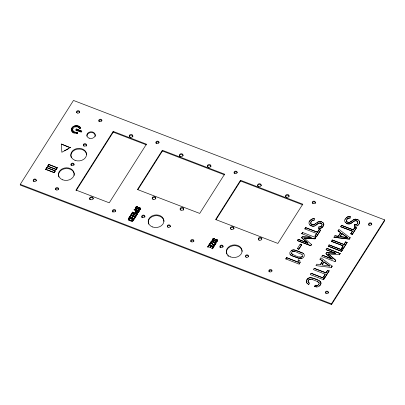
<?xml version="1.0" encoding="UTF-8"?>
<svg xmlns="http://www.w3.org/2000/svg" width="405" height="405" viewBox="0 0 405 405"><rect width="100%" height="100%" fill="white"/><g stroke="black" fill="none" stroke-linecap="round" stroke-linejoin="round"><path stroke-width="0.61" d="M139.933 208.783L138.768 209.699L139.806 209.314L139.801 208.286C138.424 207.244 137.492 210.033 136.019 209.02C134.359 208.464 135.883 206.115 137.244 206.57L137.204 207.299L137.244 206.57M216.938 240.545L215.774 241.456L216.812 241.076L216.807 240.049C215.43 239.011 214.498 241.795 213.02 240.783C211.339 240.226 212.898 237.882 214.25 238.337L214.21 239.061L213.506 238.93L214.21 239.061M322.046 225.058L322.051 224.213L320.907 223.135L322.051 224.213M357.843 222.77L357.473 221.307C354.026 218.578 351.712 224.775 348.28 223.899C351.864 224.897 354.005 218.609 357.478 221.378L357.848 221.93M135.903 208.393L136.019 208.403C137.376 209.517 138.247 206.869 139.669 207.618C141.436 207.998 140.135 210.478 138.697 209.987L138.718 210.2C140.15 210.696 141.456 208.216 139.69 207.836C138.262 207.082 137.396 209.729 136.04 208.621L136.04 207.568L137.189 207.087M213.506 238.93L212.893 239.659L213.045 240.378C214.397 241.491 215.268 238.839 216.695 239.593C218.462 239.973 217.156 242.453 215.718 241.962L215.754 241.248M213.045 240.378L213.243 239.097M318.183 221.722L314.812 224.264L313.045 224.815L311.096 223.995L310.711 223.357L311.136 221.586M346.513 221.074L346.893 221.712L346.518 220.214M138.718 210.2L138.748 209.481M215.718 241.962L215.774 241.456M323.504 225.676L323.818 224.309L323.504 225.676L322.258 227.509L320.006 228.471L318.588 228.425L318.73 226.947L320.497 226.8L321.636 225.874M357.023 225.808L354.39 226.142L354.527 224.664C358.876 223.838 356.734 224.785 354.527 224.664M354.39 226.142L354.532 224.734M359.544 222.684C359.934 220.715 358.931 224.952 359.554 222.755M212.286 239.664L212.539 240.504M214.194 238.849L214.25 238.337M310.726 222.573C311.146 221.003 312.736 219.849 314.361 220.305L314.518 218.791C312.25 218.31 310.119 219.819 309.263 221.864M346.943 219.373L348.239 218.239L350.163 218.022L350.32 216.508L347.505 216.862L345.485 218.811M306.388 280.599L306.448 282.356M134.126 209.658L135.964 210.362C133.412 212.817 139.072 214.159 139.158 211.02L134.414 209.203L134.146 209.871L135.984 210.58L135.28 211.977L136.05 212.645M129.205 217.414L128.263 219.444L129.205 217.414L133.949 219.232L133.053 220.846L132.111 221.348L133.949 219.232M215.703 241.75C217.141 242.246 218.442 239.765 216.675 239.385C215.252 238.631 214.382 241.279 213.025 240.17M137.265 206.788L136.257 206.915L135.28 207.902M212.301 239.876L212.989 238.839L214.27 238.545M345.06 219.51C342.179 221.606 352.031 226.739 345.1 222.158M318.877 284.396L318.502 284.842L319.17 283.485M135.877 211.628L136.49 210.565L138.348 211.278L137.401 212.625L136.095 212.255L135.877 211.628L135.938 212.063M135.893 211.84L136.49 210.565M310.994 279.212L308.995 279.647L308.038 281.095L308.99 279.577L309.901 279.197L312.179 279.506M292.729 254.507C287.039 250.467 297.984 258.729 301.821 256.962C303.112 255.909 302.778 254.517 301.366 254.056M128.866 219.075L129.443 218.067L133.154 219.702C132.506 221.793 130.005 220.426 128.906 219.545L128.866 219.075L128.906 219.545M128.886 219.287L129.443 218.067M322.036 224.988C321.798 226.501 320.036 227.397 318.73 226.947M357.438 223.661L357.838 222.699M136.819 207.082L135.888 207.897M346.528 220.285C346.847 218.68 348.69 217.551 350.163 218.022M306.393 280.67L307.517 278.842A3.842 3.068 -4.9 0 1 310.519 277.683C313.916 278.154 317.409 279.409 320.178 281.46A3.842 3.068 -4.9 0 1 320.821 284.021M345.065 219.581L345.475 218.74M358.901 224.223L359.306 223.393M132.698 216.012L131.827 217.632L132.698 216.012L131.129 215.409L130.121 217.242L129.595 217.04L130.896 214.751L135.655 216.786L130.896 214.751M136.51 214.164L135.503 216.002L136.51 214.164L134.911 213.551L134.04 215.171L133.493 214.756L134.384 213.349L132.82 212.746L131.807 214.584L132.82 212.746M133.513 214.974L134.384 213.349M133.22 216.209L132.349 217.834L133.22 216.209L134.825 216.827L133.817 218.66L134.339 218.862L135.326 217.308M134.04 215.171L134.911 213.551M210.848 245.962L209.977 247.582L210.848 245.962L209.284 245.359L208.276 247.192L207.75 246.989L209.046 244.706L213.81 246.736L209.046 244.706M211.096 246.842L210.504 247.784L211.375 246.164L212.979 246.782L211.972 248.609L212.493 248.812L213.481 247.252M20.25 184.376L73.477 100.445L384.689 219.91L384.75 220.624L331.523 304.555L20.311 185.09L20.25 184.376L331.462 303.841L331.523 304.555M46.783 167.488L45.704 169.437L46.783 167.488L55.288 170.961L54.189 172.692L46.271 169.649M48.777 164.349L47.694 166.293L48.777 164.349L57.277 167.817L56.179 169.553L48.261 166.511M81.77 131.038L81.238 132.116L75.932 130.081L76.464 129.003L81.785 131.25L76.464 129.003M75.932 130.081L76.484 129.215M54.189 172.692L55.267 170.743M56.179 169.553L57.257 167.604M113.177 131.407L75.993 190.046L109.249 202.814L146.438 144.175L113.177 131.407L113.243 132.126L76.054 190.765M162.344 150.28L137.462 189.52L199.711 213.415L224.598 174.18L162.344 150.28L162.405 150.999L137.862 189.707M132.582 212.093L131.286 214.382L132.582 212.093L137.325 213.911L136.024 216.199L137.325 213.911M129.595 217.04L130.911 214.969M134.146 209.871L134.414 209.203M130.38 216.837L130.891 216.027M128.886 219.333C129.985 220.214 132.486 221.576 133.139 219.49M133.817 218.66L134.825 216.827M135.918 211.845L137.386 212.407L138.348 211.278M134.339 218.862L135.635 216.574M138.13 212.564L139.158 211.02M240.504 180.286L215.617 219.52L277.87 243.415L302.753 204.181L240.504 180.286L240.565 181L216.017 219.707M210.701 242.332L209.431 244.342L210.686 242.124L213.997 245.425L210.686 242.124M215.344 243.278L211.111 241.451L211.4 240.995L216.143 242.818L211.4 240.995M207.75 246.989L209.066 244.914M211.126 241.663L211.42 241.208M210.873 242.833L209.947 244.539L210.873 242.833L214.194 246.124L212.519 244.706M208.535 246.787L209.284 245.359M211.972 248.609L212.979 246.782M213.982 245.212L214.883 243.795L215.414 244.2L214.883 243.795M213.997 245.425L214.898 244.002M212.493 248.812L213.789 246.523M214.179 245.911L215.394 243.992M215.87 243.481L216.143 242.818M214.194 246.124L215.111 244.681M286.618 257.737L285.814 259.003L286.608 257.666L298.379 262.248L286.608 257.666M310.736 245.729L311.496 244.453L310.736 245.729L297.462 240.636L298.232 239.34L307.856 243.106L298.232 239.34M302.591 232.465L301.811 233.776L302.591 232.465L315.875 237.634L315.1 238.854L304.211 238.191L315.09 238.783L315.875 237.634M305.659 227.711L304.859 228.972L305.654 227.64L317.479 232.237L305.654 227.64M297.462 240.636L298.237 239.411M301.669 237.781L302.236 236.798L311.202 237.31L302.246 236.869L301.669 237.781L307.856 243.106M315.029 236.1L316.669 233.437L315.029 236.1L316.487 236.662L320.578 230.131L319.12 229.574L317.469 232.166M317.479 232.237L319.12 229.574M316.487 236.662L320.578 230.131M299.087 264.1L300.054 262.501L299.087 264.1L285.808 258.932M311.07 273.264L310.265 274.61L323.544 279.708L324.349 278.432L311.07 273.264L324.349 278.432M314.184 268.348L326.005 272.879L314.184 268.348L313.389 269.608L325.21 274.215L323.565 276.812L325.023 277.369L329.113 270.844L325.023 277.369M322.663 261.078L320.021 259.144L322.663 261.078L320.345 264.733L316.837 264.171L315.961 265.629L331.3 267.477L332.115 266.105L331.3 267.477M320.031 259.215L320.902 257.757L332.12 266.176M322.507 255.231L332.13 258.992L322.507 255.231L321.737 256.527L335.011 261.62L335.77 260.339L328.48 254.011L335.78 260.415M326.086 249.662L335.456 253.262L326.086 249.662L326.865 248.356L340.149 253.52L339.375 254.745L328.48 254.011M328.252 246.25L329.057 244.903L342.331 249.996L341.531 251.343L328.247 246.174L341.531 251.343M343.992 244.514L345.637 241.922L347.1 242.479L343.01 249.009L341.547 248.447L343.197 245.855L331.381 241.319L332.171 239.988L343.992 244.514L332.171 239.988M349.287 239.112L350.102 237.745L349.287 239.112L333.948 237.269L334.824 235.811L338.322 236.302L340.64 232.647L338.008 230.784L340.645 232.718L338.332 236.373L334.824 235.811M338.013 230.855L338.889 229.397L350.107 237.816M353.271 229.883L354.917 227.286L356.38 227.848L352.289 234.379L350.826 233.817L352.477 231.225L340.661 226.689L341.45 225.352L353.271 229.883L341.45 225.352M332.13 258.992L325.944 253.672L326.511 252.69L335.446 253.186M322.653 261.007L320.345 264.733M306.919 283.049L308.731 284.386C311.339 283.576 306.55 280.554 308.645 282.518M322.005 264.895L323.909 261.898L329.675 266.044L322.01 264.971L323.909 261.898M339.992 236.535L341.896 233.533L347.662 237.684L339.998 236.606L347.657 237.613M339.998 236.606L341.896 233.533M314.503 286.603L315.308 285.247C318.998 285.267 318.856 285.434 315.318 285.322L314.503 286.603L316.892 286.948A3.777 3.017 -4.9 0 0 319.717 285.783L320.816 283.945A3.842 3.068 -4.9 0 0 320.173 281.389L319.327 280.705M323.565 276.812L325.21 274.215M326.005 272.879L327.65 270.282L329.118 270.915M341.547 248.447L343.187 245.784L331.381 241.319M350.826 233.817L352.466 231.149L340.661 226.689M326.01 272.95L327.65 270.282M343.997 244.585L345.637 241.922M353.276 229.954L354.917 227.286M324.344 278.356L323.544 279.708M335.77 260.339L335.011 261.62M340.144 253.449L339.375 254.745M341.521 251.272L342.331 249.996M343.01 249.009L347.1 242.479M352.289 234.379L356.38 227.848M331.462 303.841L384.689 219.91M297.376 248.645L300.181 244.159L301.649 244.726L298.85 249.207L297.371 248.569L298.85 249.207M298.844 249.136L301.649 244.726M310.26 220.249C306.712 223.211 310.822 227.357 314.634 225.924M319.707 285.712L320.37 284.902M306.823 279.769L307.522 278.913A3.842 3.068 -4.9 0 1 310.524 277.754L312.994 278.225L318.188 280.219M323.094 226.435L321.226 228.096L318.588 228.425M358.06 225.226L358.896 224.147M356.947 224.218L357.433 223.59M299.477 257.028L301.138 257.205L302.368 256.355M301.371 254.127C298.384 253.778 295.367 250.244 292.278 251.596L291.443 252.907L291.544 253.596M302.91 253.186L303.497 253.576L302.176 252.781L293.888 249.819L291.828 250.174L289.914 252.295L289.864 254.107L291.19 255.439L300.221 258.744L291.919 255.702L290.162 254.608M346.067 218.032L347.51 216.933L350.32 216.508M139.953 208.722L139.163 208.231L138.075 208.585M212.752 240.656L214.078 241.162L215.08 240.352M315.809 225.337L318.598 223.195L320.532 222.993L318.593 223.125L314.644 225.995M315.91 223.332L314.25 224.512L313.035 224.745L311.086 223.924L310.711 223.357M351.712 221.049L349.464 222.426L347.667 222.173L348.842 222.532L350.057 222.299L353.98 219.434L355.393 219.11L358.233 219.935L359.529 221.479L359.26 220.922M318.021 285.181L318.492 284.771M313.323 220.214L311.703 220.922M357.033 225.884L358.055 225.155M302.181 252.852C298.834 252.087 294.643 248.503 291.241 250.538M310.944 219.687L312.569 218.918L314.518 218.791M316.988 222.522L319.591 221.393L321.666 221.864L323.033 222.715L322.436 222.289M352.785 220.239L355.398 219.181L358.233 219.935M70.313 147.506L61.859 152.28L61.332 144.058L70.333 147.724L61.332 144.058M64.506 150.852L68.744 148.574M294.617 251.53L292.278 251.596M136.47 212.807L137.234 213.157L137.862 212.762M300.216 258.668C303.279 259.084 305.719 255.378 303.492 253.505M76.429 133.463A4.784 3.822 -4.9 0 0 77.654 133.25L77.274 132.126A3.579 2.855 -4.9 0 1 72.784 130.405A3.579 2.855 -4.9 0 1 75.107 126.74A3.579 2.855 -4.9 0 1 79.598 128.461L80.762 128.35A4.784 3.822 -4.9 0 0 73.133 126.821A4.784 3.822 -4.9 0 0 74.014 133.113M321.666 221.864L318.856 221.494M136.202 209.091L136.531 209.4L137.052 209.188M309.729 224.937L312.473 226.111L313.986 226.192M130.694 221.003L128.734 220.209L128.294 219.52L129.084 220.178L132.091 221.13M354.385 226.071L355.803 226.117M316.887 286.872L314.498 286.532M335.456 253.262L326.511 252.69M349.282 239.041L333.948 237.269M131.205 220.988L131.812 221.135M347.399 223.565L348.28 223.899M113.243 132.126L146.499 144.894M162.405 150.999L224.659 174.894M240.565 181L302.813 204.9M354.922 227.357L356.385 227.919M350.821 233.746L352.284 234.308M320.532 222.993L320.912 223.206M75.917 129.868L81.218 131.903M319.125 229.645L320.583 230.202M345.642 241.993L347.105 242.549M304.854 228.901L316.675 233.508M315.024 236.029L316.482 236.591M341.542 248.376L343.005 248.938M301.806 233.7L311.212 237.381M342.336 250.067L329.057 244.903M340.149 253.52L326.865 248.356M297.457 240.565L310.731 245.658M301.659 244.797L300.181 244.159M298.156 259.929L299.776 260.481L300.059 262.572M48.792 164.562L57.277 167.817M47.679 166.08L56.158 169.336M46.803 167.7L55.288 170.961M45.684 169.219L54.169 172.474M323.554 276.742L325.018 277.298M216.958 240.484L216.397 239.836M134.435 209.415L139.173 211.238M136.971 210.959L138.363 211.491M312.174 279.435L317.373 281.5L319.013 282.756M211.111 241.451L215.85 243.273M132.602 212.306L137.341 214.129M132.835 212.964L134.404 213.562M134.926 213.764L136.531 214.382M133.493 214.756L134.02 214.959M209.41 244.134L209.927 244.331M131.266 214.164L131.792 214.367M135.488 215.784L136.009 215.986M131.671 215.825L132.713 216.224M209.825 245.774L210.868 246.174M131.807 217.419L132.334 217.617M209.962 247.369L210.489 247.571M129.58 216.827L130.101 217.029M133.797 218.447L134.318 218.644M207.735 246.782L208.256 246.979M211.952 248.397L212.473 248.599M129.225 217.627L133.969 219.449M129.463 218.285L133.154 219.702M135.305 208.58L135.25 208.14L135.548 208.955L136.019 209.02M317.368 281.429L319.008 282.685L319.18 283.556M307.684 283.733L308.731 284.386M346.888 221.641L347.667 222.173M341.901 233.609L347.662 237.684M323.914 261.969L329.675 266.044M332.125 258.922L325.944 253.672M301.659 237.71L307.851 243.03M304.206 238.12L311.506 244.524M323.028 222.644L323.727 223.762L323.463 223.206M306.924 283.12L306.266 281.465M128.243 219.226L128.309 219.733M359.518 221.408L359.625 222.097M323.722 223.692L323.823 224.38M308.033 281.024L308.144 281.834M298.151 259.858L298.379 262.248M301.634 258.628L300.945 258.744M217.536 240.084L217.566 240.752M216.938 240.271L216.953 240.757M215.708 239.881L215.495 240.013M212.893 239.659L212.909 240.15M212.255 239.907L212.306 240.337M140.53 208.322L140.56 208.995M139.933 208.509L139.948 209M135.305 211.476L135.336 212.245M79.598 128.461L79.613 128.679A3.579 2.855 -4.9 0 0 77.851 127.059M77.654 133.25L77.639 133.037A4.784 3.822 -4.9 0 1 71.639 130.734A4.784 3.822 -4.9 0 1 74.743 125.834A4.784 3.822 -4.9 0 1 80.742 128.137M77.274 132.126L77.289 132.344A3.579 2.855 -4.9 0 1 72.642 129.889M148.61 224.076A7.892 6.303 -4.9 0 1 154.74 215.764A7.892 6.303 -4.9 0 1 164 221.403M228.481 256.39A7.892 6.303 -4.9 0 1 227.64 255.54M226.77 254.077A7.892 6.303 -4.9 0 1 232.895 245.764A7.892 6.303 -4.9 0 1 242.155 251.404M86.923 136.131A4.187 3.341 -4.9 0 1 91.454 132.506A4.187 3.341 -4.9 0 1 95.18 136.444M71.229 157.479A7.892 6.303 -4.9 0 1 77.355 149.167A7.892 6.303 -4.9 0 1 86.614 154.806M58.867 176.97A7.892 6.303 -4.9 0 1 65.676 168.561A7.892 6.303 -4.9 0 1 74.196 175.4M83.44 146.018A1.554 1.24 -4.9 0 1 85.05 144.352A1.554 1.24 -4.9 0 1 86.3 146.124M71.007 165.189A1.554 1.24 -4.9 0 1 72.49 163.843A1.554 1.24 -4.9 0 1 74.11 164.977M55.52 189.616A1.554 1.24 -4.9 0 1 56.999 188.269A1.554 1.24 -4.9 0 1 58.619 189.403M142.089 217.758A1.554 1.24 -4.9 0 1 141.917 217.47M141.846 217.151A1.554 1.24 -4.9 0 1 143.329 215.809A1.554 1.24 -4.9 0 1 144.95 216.943M167.3 226.921A1.554 1.24 -4.9 0 1 168.779 225.58A1.554 1.24 -4.9 0 1 170.399 226.714M245.455 256.922A1.554 1.24 -4.9 0 1 246.939 255.58A1.554 1.24 -4.9 0 1 248.559 256.714M220.249 247.759A1.554 1.24 -4.9 0 1 220.077 247.47M220.006 247.156A1.554 1.24 -4.9 0 1 221.484 245.81A1.554 1.24 -4.9 0 1 223.109 246.944M155.981 143.198A1.554 1.24 -4.9 0 1 157.256 141.882A1.554 1.24 -4.9 0 1 159.008 142.671M234.136 173.203A1.554 1.24 -4.9 0 1 235.416 171.882A1.554 1.24 -4.9 0 1 237.168 172.677M112.884 212.144A1.554 1.24 -4.9 0 1 112.711 211.856M112.641 211.542A1.554 1.24 -4.9 0 1 114.119 210.195A1.554 1.24 -4.9 0 1 115.739 211.329M190.795 241.542A1.554 1.24 -4.9 0 1 192.274 240.195A1.554 1.24 -4.9 0 1 193.899 241.334M315.363 203.32A1.554 1.24 -4.9 0 1 315.222 203.629M312.296 203.204A1.554 1.24 -4.9 0 1 313.571 201.882A1.554 1.24 -4.9 0 1 315.323 202.677M268.955 271.542A1.554 1.24 -4.9 0 1 270.034 270.272L270.434 270.201A1.554 1.24 -4.9 0 1 271.983 271.016M325.407 292.876A1.554 1.24 -4.9 0 1 327.053 291.853A1.554 1.24 -4.9 0 1 328.47 292.992M72.718 129.144A3.579 2.855 -4.9 0 1 73.037 128.431M75.127 126.957A3.579 2.855 -4.9 0 1 76.975 126.831M129.291 136.723A1.792 1.433 -4.9 0 1 131.23 135.169A1.792 1.433 -4.9 0 1 132.83 136.86M89.768 199.538A1.792 1.433 -4.9 0 1 91.16 197.65A1.792 1.433 -4.9 0 1 93.261 198.931M368.955 225.469A1.554 1.24 -4.9 0 1 368.783 225.18M368.747 224.537A1.554 1.24 -4.9 0 1 370.393 223.514A1.554 1.24 -4.9 0 1 371.815 224.653M98.861 121.272A1.554 1.24 -4.9 0 1 100.136 119.956A1.554 1.24 -4.9 0 1 101.888 120.746M76.591 112.727A1.554 1.24 -4.9 0 1 78.069 111.38A1.554 1.24 -4.9 0 1 79.689 112.514M33.321 181.384A1.554 1.24 -4.9 0 1 34.526 179.744A1.554 1.24 -4.9 0 1 36.349 180.858M285.596 196.739A1.762 1.407 -4.9 0 1 287.277 195.215A1.762 1.407 -4.9 0 1 289.114 196.501M257.656 186.001A1.792 1.433 -4.9 0 1 259.362 184.447A1.792 1.433 -4.9 0 1 261.235 185.758M230.41 228.957A1.792 1.433 -4.9 0 1 232.116 227.407A1.792 1.433 -4.9 0 1 233.989 228.719M258.415 240.043A1.792 1.433 -4.9 0 1 259.585 238.206A1.792 1.433 -4.9 0 1 261.833 239.071M207.441 166.738A1.762 1.407 -4.9 0 1 209.117 165.215A1.762 1.407 -4.9 0 1 210.959 166.501M179.779 156.694A1.792 1.433 -4.9 0 1 179.577 156.365M179.496 155.996A1.792 1.433 -4.9 0 1 181.207 154.447A1.792 1.433 -4.9 0 1 183.075 155.758M152.25 198.961A1.792 1.433 -4.9 0 1 153.961 197.407A1.792 1.433 -4.9 0 1 155.829 198.718M183.718 209.81A1.792 1.433 -4.9 0 1 183.556 210.17M180.26 210.043A1.792 1.433 -4.9 0 1 181.425 208.21A1.792 1.433 -4.9 0 1 183.673 209.071M152.437 226.932A7.892 6.303 -4.9 0 0 163.939 220.684A7.892 6.303 -4.9 0 0 151.814 216.032A7.892 6.303 -4.9 0 0 152.437 226.932M230.597 256.932A7.892 6.303 -4.9 0 0 242.094 250.685A7.892 6.303 -4.9 0 0 229.969 246.032A7.892 6.303 -4.9 0 0 230.597 256.932M89.115 138.166A4.187 3.341 -4.9 0 0 95.216 134.85A4.187 3.341 -4.9 0 0 88.786 132.384A4.187 3.341 -4.9 0 0 89.115 138.166M75.052 160.34A7.892 6.303 -4.9 0 0 86.554 154.092A7.892 6.303 -4.9 0 0 74.429 149.435A7.892 6.303 -4.9 0 0 75.052 160.34M62.694 179.825A7.892 6.303 -4.9 0 0 74.191 173.578A7.892 6.303 -4.9 0 0 62.071 168.925A7.892 6.303 -4.9 0 0 62.694 179.825M84.144 146.002A1.554 1.24 -4.9 0 0 86.407 144.772A1.554 1.24 -4.9 0 0 84.022 143.856A1.554 1.24 -4.9 0 0 84.144 146.002M71.786 165.493A1.554 1.24 -4.9 0 0 74.049 164.263A1.554 1.24 -4.9 0 0 71.66 163.347A1.554 1.24 -4.9 0 0 71.786 165.493M77.365 113.03A1.554 1.24 -4.9 0 0 79.628 111.8A1.554 1.24 -4.9 0 0 77.244 110.884A1.554 1.24 -4.9 0 0 77.365 113.03M56.295 189.92A1.554 1.24 -4.9 0 0 58.558 188.69A1.554 1.24 -4.9 0 0 56.173 187.773A1.554 1.24 -4.9 0 0 56.295 189.92M34.025 181.369A1.554 1.24 -4.9 0 0 36.288 180.139A1.554 1.24 -4.9 0 0 33.904 179.223A1.554 1.24 -4.9 0 0 34.025 181.369M142.621 217.455A1.554 1.24 -4.9 0 0 144.889 216.224A1.554 1.24 -4.9 0 0 142.499 215.308A1.554 1.24 -4.9 0 0 142.621 217.455M168.075 227.225A1.554 1.24 -4.9 0 0 170.338 225.995A1.554 1.24 -4.9 0 0 167.953 225.079A1.554 1.24 -4.9 0 0 168.075 227.225M246.23 257.231A1.554 1.24 -4.9 0 0 248.498 255.995A1.554 1.24 -4.9 0 0 246.108 255.079A1.554 1.24 -4.9 0 0 246.23 257.231M220.781 247.46A1.554 1.24 -4.9 0 0 223.044 246.23A1.554 1.24 -4.9 0 0 220.659 245.314A1.554 1.24 -4.9 0 0 220.781 247.46M156.755 143.507A1.554 1.24 -4.9 0 0 159.018 142.271A1.554 1.24 -4.9 0 0 156.634 141.355A1.554 1.24 -4.9 0 0 156.755 143.507M113.415 211.845A1.554 1.24 -4.9 0 0 115.678 210.615A1.554 1.24 -4.9 0 0 113.289 209.699A1.554 1.24 -4.9 0 0 113.415 211.845M191.57 241.846A1.554 1.24 -4.9 0 0 193.838 240.616A1.554 1.24 -4.9 0 0 191.449 239.699A1.554 1.24 -4.9 0 0 191.57 241.846M234.91 173.507A1.554 1.24 -4.9 0 0 237.178 172.277A1.554 1.24 -4.9 0 0 234.789 171.361A1.554 1.24 -4.9 0 0 234.91 173.507M313.07 203.507A1.554 1.24 -4.9 0 0 315.333 202.277A1.554 1.24 -4.9 0 0 312.949 201.361A1.554 1.24 -4.9 0 0 313.07 203.507M269.73 271.846A1.554 1.24 -4.9 0 0 271.993 270.616A1.554 1.24 -4.9 0 0 269.603 269.7A1.554 1.24 -4.9 0 0 269.73 271.846M369.487 225.165A1.554 1.24 -4.9 0 0 371.75 223.935A1.554 1.24 -4.9 0 0 369.365 223.018A1.554 1.24 -4.9 0 0 369.487 225.165M326.147 293.503A1.554 1.24 -4.9 0 0 328.409 292.273A1.554 1.24 -4.9 0 0 326.025 291.357A1.554 1.24 -4.9 0 0 326.147 293.503M130.192 137.184A1.792 1.433 -4.9 0 0 132.805 135.766A1.792 1.433 -4.9 0 0 130.051 134.708A1.792 1.433 -4.9 0 0 130.192 137.184M90.588 199.635A1.792 1.433 -4.9 0 0 93.201 198.217A1.792 1.433 -4.9 0 0 90.447 197.159A1.792 1.433 -4.9 0 0 90.588 199.635M99.635 121.576A1.554 1.24 -4.9 0 0 101.898 120.346A1.554 1.24 -4.9 0 0 99.514 119.429A1.554 1.24 -4.9 0 0 99.635 121.576M286.487 197.179A1.762 1.407 -4.9 0 0 289.054 195.787A1.762 1.407 -4.9 0 0 286.345 194.744A1.762 1.407 -4.9 0 0 286.487 197.179M258.557 186.462A1.792 1.433 -4.9 0 0 261.174 185.039A1.792 1.433 -4.9 0 0 258.415 183.981A1.792 1.433 -4.9 0 0 258.557 186.462M259.24 240.14A1.792 1.433 -4.9 0 0 261.853 238.717A1.792 1.433 -4.9 0 0 259.099 237.659A1.792 1.433 -4.9 0 0 259.24 240.14M231.311 229.422A1.792 1.433 -4.9 0 0 233.928 228A1.792 1.433 -4.9 0 0 231.169 226.942A1.792 1.433 -4.9 0 0 231.311 229.422M208.327 167.179A1.762 1.407 -4.9 0 0 210.899 165.782A1.762 1.407 -4.9 0 0 208.19 164.744A1.762 1.407 -4.9 0 0 208.327 167.179M153.156 199.422A1.792 1.433 -4.9 0 0 155.768 197.999A1.792 1.433 -4.9 0 0 153.014 196.941A1.792 1.433 -4.9 0 0 153.156 199.422M180.402 156.462A1.792 1.433 -4.9 0 0 183.014 155.039A1.792 1.433 -4.9 0 0 180.26 153.981A1.792 1.433 -4.9 0 0 180.402 156.462M181.081 210.139A1.792 1.433 -4.9 0 0 183.698 208.722A1.792 1.433 -4.9 0 0 180.939 207.664A1.792 1.433 -4.9 0 0 181.081 210.139"/></g></svg>
